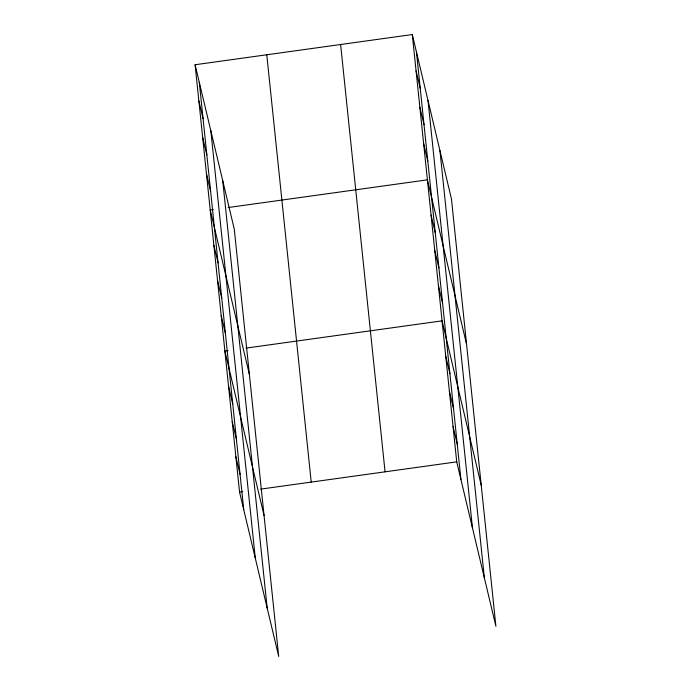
<?xml version="1.0" encoding="UTF-8"?>
<svg xmlns="http://www.w3.org/2000/svg" width="691" height="691" viewBox="0 0 691 691"><rect width="100%" height="100%" fill="white"/><g stroke="black" fill="none" stroke-linecap="round" stroke-linejoin="round"><path stroke-width="1.04" d="M195.104 64.738L234.275 229.136L278.706 656.45L239.544 492.052L195.104 64.738L412.294 34.55L451.456 198.948L495.896 626.262L456.725 461.864L412.294 34.55M213.381 209.589L210.219 210.029L249.382 374.418M228.134 207.533L427.401 179.841L466.563 344.23M228.039 350.605L224.877 351.045L264.048 515.434M245.961 348.109L442.067 320.849L481.23 485.246M239.544 492.052L242.705 491.621M260.628 489.124L456.725 461.864M416.068 70.871L420.258 88.439M419.843 107.191L424.032 124.76M423.626 143.512L427.807 161.081M431.063 215.091L435.252 232.66M434.734 250.341L438.915 267.909M438.396 285.599L442.585 303.168M445.73 356.107L449.919 373.676M449.4 391.356L453.581 408.925M453.063 426.615L457.252 444.183M198.887 101.059L203.068 118.627M202.662 137.388L206.842 154.948M206.436 173.709L210.625 191.269M213.882 245.279L218.071 262.848M217.544 280.537L221.733 298.106M221.215 315.787L225.396 333.356M228.548 386.295L232.729 403.864M232.211 421.553L236.4 439.113M235.881 456.803L240.062 474.372M439.917 150.491L484.348 577.806M428.023 100.566L472.454 527.889M416.474 52.119L460.914 479.433M340.62 44.509L385.06 471.832M266.778 54.779L311.218 482.093M222.727 180.679L267.167 607.994M210.833 130.763L255.273 558.078M199.293 82.307L243.733 509.621"/></g></svg>
